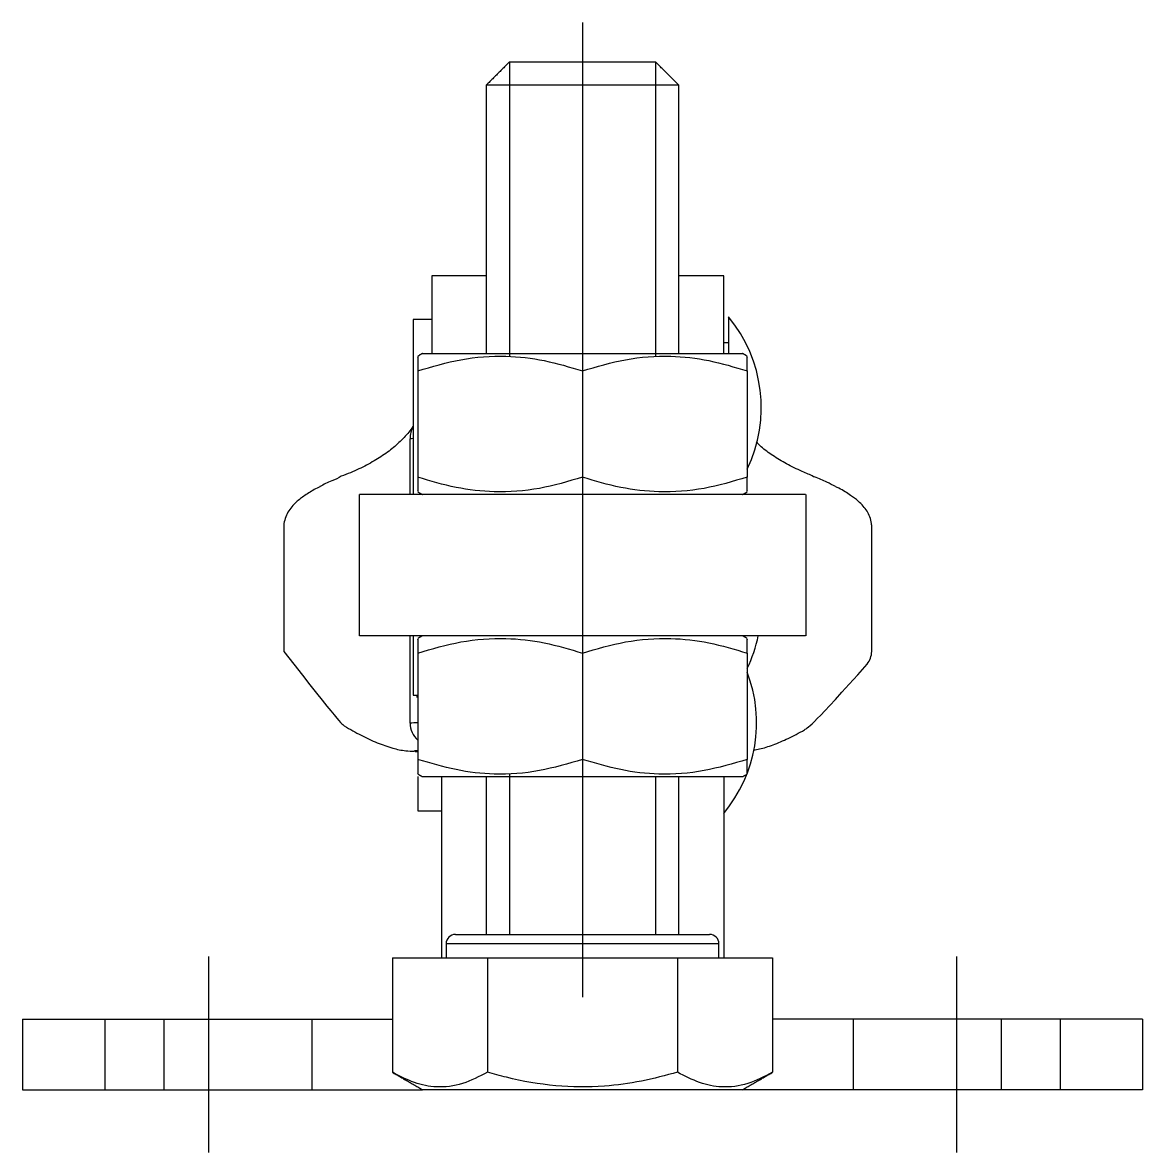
# Model space of a CAD drawing. Header units: millimetres. Extents: x 8 to 141, y 9 to 137.
# Drawn here: x 12.93 to 36.73, y 46.67 to 70.68 of the extents above; entities that cross this region are included whole.
import ezdxf

# ---------------------------------------------------------------- set-up
doc = ezdxf.new("R2010")
doc.units = ezdxf.units.MM
doc.linetypes.add('CENTER', pattern=[50.8, 31.75, -6.35, 6.35, -6.35])
doc.linetypes.add('DASHED', pattern=[19.05, 12.7, -6.35])
doc.layers.add('CENTER', color=1, linetype='CENTER')

msp = doc.modelspace()

# ---------------------------------------------------------------- linework, layer by layer
at = {"color": 3, "linetype": 'Continuous'}
for p, q in [((23.282, 69.849), (23.282, 63.587)), ((26.382, 69.849), (26.382, 63.587)), ((23.282, 54.711), (23.282, 51.299)), ((26.382, 54.649), (26.382, 51.299))]:
    msp.add_line(p, q, dxfattribs=at)
at = {"color": 7, "linetype": 'Continuous'}
for p, q in [((23.282, 69.849), (26.382, 69.849)), ((26.882, 69.349), (22.782, 69.349)), ((21.632, 65.299), (21.632, 63.649)), ((27.832, 63.649), (27.832, 65.299)), ((21.232, 64.374), (21.232, 60.649)), ((27.932, 64.425), (27.932, 63.649)), ((27.832, 63.874), (27.832, 64.204)), ((21.432, 63.649), (28.232, 63.649)), ((21.332, 63.278), (21.332, 61.019)), ((24.832, 63.278), (24.832, 61.019)), ((28.332, 63.278), (28.332, 61.019)), ((21.166, 60.649), (21.166, 61.837)), ((28.297, 60.687), (28.297, 60.649)), ((21.166, 55.793), (21.166, 57.649)), ((21.232, 57.64), (21.232, 56.388)), ((18.482, 57.343), (18.483, 57.312)), ((21.332, 57.278), (21.332, 55.019)), ((24.832, 57.278), (24.832, 55.019)), ((28.332, 57.278), (28.332, 55.019)), ((30.981, 57.312), (30.982, 57.343)), ((21.31, 56.388), (21.31, 56.339)), ((21.332, 54.656), (21.332, 53.924)), ((28.232, 54.649), (21.432, 54.649)), ((21.832, 54.649), (21.832, 50.799)), ((27.832, 54.649), (27.832, 50.799)), ((21.832, 53.924), (21.832, 52.935)), ((27.832, 53.873), (27.832, 52.935)), ((22.132, 51.299), (27.532, 51.299)), ((27.732, 51.099), (21.932, 51.099)), ((20.79, 50.799), (20.79, 48.369)), ((20.79, 50.799), (22.811, 50.799)), ((22.811, 50.799), (22.811, 48.369)), ((22.811, 50.799), (26.852, 50.799)), ((26.852, 50.799), (26.852, 48.369)), ((26.852, 50.799), (28.873, 50.799)), ((28.873, 50.799), (28.873, 48.369)), ((12.932, 49.499), (12.932, 47.999)), ((12.932, 49.499), (15.932, 49.499)), ((15.932, 49.499), (15.932, 47.999)), ((15.932, 49.499), (20.79, 49.499)), ((33.732, 49.499), (28.873, 49.499)), ((30.582, 49.499), (30.582, 48.749)), ((33.732, 49.499), (33.732, 47.999)), ((36.732, 49.499), (33.732, 49.499)), ((34.982, 49.499), (34.982, 48.749)), ((36.732, 49.499), (36.732, 47.999)), ((30.582, 48.303), (30.582, 47.999)), ((34.982, 48.303), (34.982, 47.999)), ((12.932, 47.999), (15.932, 47.999)), ((15.932, 47.999), (21.432, 47.999)), ((28.232, 47.999), (21.432, 47.999)), ((33.732, 47.999), (28.232, 47.999)), ((36.732, 47.999), (33.732, 47.999))]:
    msp.add_line(p, q, dxfattribs=at)
at = {"color": 3, "linetype": 'DASHED'}
for p, q in [((14.682, 49.499), (14.682, 47.999)), ((19.082, 49.499), (19.082, 47.999)), ((30.582, 49.499), (30.582, 47.999)), ((34.982, 49.499), (34.982, 47.999))]:
    msp.add_line(p, q, dxfattribs=at)
at = {"color": 7, "linetype": 'Continuous'}
for centre, radius, start, end in [((25.632, 62.499), 3, 334.1581, 39.9445), ((21.632, 61.856), 0.466, 149.1223, 182.3019), ((21.262, 57.148), 4.69, 90.3721, 91.1746), ((25.632, 58.263), 3, 334.1581, 348.1868), ((30.482, 57.343), 0.5, 323.62, 356.4436), ((25.532, 55.799), 3, 320.0555, 21.0395), ((21.341, 45.462), 10.332, 90.0498, 90.9686), ((21.674, 55.802), 0.508, 181.0079, 227.6638), ((22.132, 51.099), 0.2, 90, 180), ((27.532, 51.099), 0.2, 0, 90)]:
    msp.add_arc(centre, radius, start, end, dxfattribs=at)
for points in [[(23.282, 69.849), (22.782, 69.349)], [(26.882, 69.349), (26.382, 69.849)], [(22.782, 69.349), (22.782, 63.649)], [(26.882, 63.649), (26.882, 69.349)], [(22.782, 65.299), (21.632, 65.299)], [(27.832, 65.299), (26.882, 65.299)], [(21.632, 64.374), (21.232, 64.374)], [(21.432, 63.649), (21.332, 63.591)], [(27.932, 63.874), (27.832, 63.874)], [(28.332, 63.591), (28.232, 63.649)], [(20.082, 60.653), (20.082, 57.646)], [(21.332, 60.707), (21.432, 60.649)], [(28.232, 60.649), (28.332, 60.707)], [(29.582, 57.645), (29.582, 60.652)], [(18.482, 59.947), (18.482, 57.344)], [(30.982, 57.344), (30.982, 59.947)], [(21.432, 57.649), (21.332, 57.591)], [(28.332, 57.591), (28.232, 57.649)], [(18.482, 57.343), (18.484, 57.344)], [(30.98, 57.344), (30.982, 57.343)], [(21.232, 56.388), (21.332, 56.388)], [(21.332, 56.365), (21.31, 56.339)], [(21.276, 55.2), (21.264, 55.2)], [(21.332, 55.201), (21.276, 55.2)], [(21.276, 55.188), (21.332, 55.188)], [(21.332, 54.707), (21.432, 54.649)], [(22.782, 54.649), (22.782, 51.299)], [(26.882, 51.299), (26.882, 54.649)], [(28.232, 54.649), (28.332, 54.707)], [(21.332, 53.924), (21.832, 53.924)], [(21.932, 51.099), (21.932, 50.799)], [(27.732, 50.799), (27.732, 51.099)], [(20.79, 48.369), (21.432, 47.999)], [(28.232, 47.999), (28.873, 48.369)]]:
    msp.add_open_spline(points, degree=1, dxfattribs=at)
for points, knots in [([(21.332, 63.278), (21.635, 63.369), (22.25, 63.551), (23.159, 63.618), (24.029, 63.52), (24.563, 63.359), (24.832, 63.278)], [0, 0, 0, 0, 0.264593, 0.534922, 0.76533, 1, 1, 1, 1]), ([(21.332, 63.568), (21.332, 63.574), (21.332, 63.589), (21.332, 63.479), (21.332, 63.345), (21.332, 63.278)], [0, 0, 0, 0, 0.223312, 0.609397, 1, 1, 1, 1]), ([(24.832, 63.278), (25.135, 63.369), (25.75, 63.551), (26.659, 63.618), (27.529, 63.52), (28.063, 63.359), (28.332, 63.278)], [0, 0, 0, 0, 0.264593, 0.534922, 0.76533, 1, 1, 1, 1]), ([(28.332, 63.278), (28.332, 63.345), (28.332, 63.478), (28.332, 63.588), (28.332, 63.574), (28.332, 63.569)], [0, 0, 0, 0, 0.38644, 0.77667, 1, 1, 1, 1]), ([(21.232, 62.106), (21.229, 62.101), (21.181, 62.015), (21.047, 61.863), (20.825, 61.649), (20.559, 61.454), (20.252, 61.276), (19.968, 61.137), (19.769, 61.062), (19.703, 61.037)], [0.0071759, 0.0071759, 0.0071759, 0.0071759, 0.0168941, 0.2094083, 0.3942897, 0.571687, 0.7442405, 0.9142161, 1, 1, 1, 1]), ([(29.74, 61.029), (29.673, 61.07), (29.457, 61.154), (29.163, 61.301), (28.871, 61.477), (28.659, 61.632), (28.559, 61.731), (28.525, 61.765)], [0, 0, 0, 0, 0.161129, 0.398981, 0.63753, 0.878077, 1, 1, 1, 1]), ([(19.703, 61.037), (19.651, 60.999), (19.476, 60.93), (19.324, 60.863), (19.251, 60.82), (19.25, 60.819)], [0, 0, 0, 0, 0.424185, 0.98739, 1, 1, 1, 1]), ([(24.832, 61.019), (24.528, 60.929), (23.914, 60.746), (23.004, 60.68), (22.134, 60.778), (21.601, 60.938), (21.332, 61.019)], [0, 0, 0, 0, 0.264593, 0.534922, 0.76533, 1, 1, 1, 1]), ([(21.332, 61.019), (21.332, 60.953), (21.332, 60.819), (21.332, 60.707), (21.332, 60.723), (21.332, 60.728)], [0, 0, 0, 0, 0.387047, 0.777906, 1, 1, 1, 1]), ([(28.332, 61.019), (28.028, 60.929), (27.414, 60.746), (26.504, 60.68), (25.634, 60.778), (25.101, 60.938), (24.832, 61.019)], [0, 0, 0, 0, 0.264593, 0.534922, 0.76533, 1, 1, 1, 1]), ([(28.332, 60.729), (28.332, 60.724), (28.332, 60.709), (28.332, 60.818), (28.332, 60.952), (28.332, 61.019)], [0, 0, 0, 0, 0.222076, 0.608767, 1, 1, 1, 1]), ([(30.211, 60.819), (30.15, 60.85), (30.015, 60.919), (29.855, 60.987), (29.746, 61.027), (29.74, 61.029)], [0, 0, 0, 0, 0.43467, 0.970966, 1, 1, 1, 1]), ([(19.25, 60.817), (19.209, 60.796), (19.078, 60.729), (18.907, 60.619), (18.747, 60.494), (18.634, 60.37), (18.554, 60.252), (18.502, 60.116), (18.475, 60.006), (18.483, 59.946), (18.484, 59.94)], [0, 0, 0, 0, 0.105156, 0.3375, 0.556222, 0.68857, 0.800404, 0.898728, 0.99008, 1, 1, 1, 1]), ([(30.982, 59.947), (30.977, 59.977), (30.979, 60.061), (30.94, 60.182), (30.878, 60.304), (30.793, 60.413), (30.681, 60.523), (30.515, 60.647), (30.359, 60.745), (30.236, 60.806), (30.215, 60.817)], [0, 0, 0, 0, 0.049735, 0.14301, 0.24212, 0.356017, 0.498002, 0.689937, 0.945642, 1, 1, 1, 1]), ([(24.832, 60.649), (24.615, 60.649), (24.181, 60.649), (23.542, 60.649), (22.928, 60.649), (22.349, 60.649), (21.817, 60.649), (21.341, 60.649), (20.93, 60.649), (20.594, 60.649), (20.335, 60.649), (20.165, 60.649), (20.083, 60.649), (20.09, 60.649), (20.093, 60.649)], [0, 0, 0, 0, 0.087236, 0.174472, 0.261708, 0.348944, 0.43618, 0.523416, 0.610652, 0.697887, 0.785123, 0.872359, 0.959595, 1, 1, 1, 1]), ([(29.571, 60.649), (29.573, 60.649), (29.581, 60.649), (29.498, 60.649), (29.329, 60.649), (29.07, 60.649), (28.733, 60.649), (28.323, 60.649), (27.847, 60.649), (27.315, 60.649), (26.736, 60.649), (26.121, 60.649), (25.483, 60.649), (25.049, 60.649), (24.832, 60.649)], [0, 0, 0, 0, 0.040405, 0.127641, 0.214877, 0.302113, 0.389348, 0.476584, 0.56382, 0.651056, 0.738292, 0.825528, 0.912764, 1, 1, 1, 1]), ([(24.832, 57.649), (24.615, 57.649), (24.181, 57.649), (23.542, 57.649), (22.928, 57.649), (22.349, 57.649), (21.817, 57.649), (21.341, 57.649), (20.93, 57.649), (20.594, 57.649), (20.335, 57.649), (20.165, 57.649), (20.083, 57.649), (20.09, 57.649), (20.093, 57.649)], [0, 0, 0, 0, 0.087236, 0.174472, 0.261708, 0.348944, 0.43618, 0.523416, 0.610652, 0.697887, 0.785123, 0.872359, 0.959595, 1, 1, 1, 1]), ([(29.571, 57.649), (29.573, 57.649), (29.581, 57.649), (29.498, 57.649), (29.329, 57.649), (29.07, 57.649), (28.733, 57.649), (28.323, 57.649), (27.847, 57.649), (27.315, 57.649), (26.736, 57.649), (26.121, 57.649), (25.483, 57.649), (25.049, 57.649), (24.832, 57.649)], [0, 0, 0, 0, 0.040405, 0.127641, 0.214877, 0.302113, 0.389348, 0.476584, 0.56382, 0.651056, 0.738292, 0.825528, 0.912764, 1, 1, 1, 1]), ([(21.332, 57.278), (21.635, 57.369), (22.25, 57.551), (23.159, 57.618), (24.029, 57.52), (24.563, 57.359), (24.832, 57.278)], [0, 0, 0, 0, 0.264593, 0.534922, 0.76533, 1, 1, 1, 1]), ([(21.332, 57.568), (21.332, 57.574), (21.332, 57.589), (21.332, 57.479), (21.332, 57.345), (21.332, 57.278)], [0, 0, 0, 0, 0.223312, 0.609397, 1, 1, 1, 1]), ([(24.832, 57.278), (25.135, 57.369), (25.75, 57.551), (26.659, 57.618), (27.529, 57.52), (28.063, 57.359), (28.332, 57.278)], [0, 0, 0, 0, 0.264593, 0.534922, 0.76533, 1, 1, 1, 1]), ([(28.332, 57.278), (28.332, 57.345), (28.332, 57.478), (28.332, 57.588), (28.332, 57.574), (28.332, 57.569)], [0, 0, 0, 0, 0.38644, 0.77667, 1, 1, 1, 1]), ([(18.483, 57.312), (19.674, 55.794), (19.848, 55.681), (20.128, 55.528), (20.47, 55.366), (20.782, 55.259), (21.045, 55.199), (21.2, 55.196), (21.263, 55.195)], [0, 0, 0, 0, 0.079017, 0.28559, 0.492494, 0.701493, 0.878571, 1, 1, 1, 1]), ([(28.471, 55.221), (28.512, 55.227), (28.647, 55.248), (28.888, 55.327), (29.205, 55.462), (29.521, 55.627), (29.74, 55.764), (30.884, 57.046)], [0, 0, 0, 0, 0.094878, 0.317589, 0.55712, 0.803857, 1, 1, 1, 1]), ([(24.832, 55.019), (24.528, 54.929), (23.914, 54.746), (23.004, 54.68), (22.134, 54.778), (21.601, 54.938), (21.332, 55.019)], [0, 0, 0, 0, 0.264593, 0.534922, 0.76533, 1, 1, 1, 1]), ([(21.332, 55.019), (21.332, 54.953), (21.332, 54.819), (21.332, 54.709), (21.332, 54.723), (21.332, 54.728)], [0, 0, 0, 0, 0.387047, 0.777906, 1, 1, 1, 1]), ([(28.332, 55.019), (28.028, 54.929), (27.414, 54.746), (26.504, 54.68), (25.634, 54.778), (25.101, 54.938), (24.832, 55.019)], [0, 0, 0, 0, 0.264593, 0.534922, 0.76533, 1, 1, 1, 1]), ([(28.332, 54.729), (28.332, 54.724), (28.332, 54.709), (28.332, 54.818), (28.332, 54.952), (28.332, 55.019)], [0, 0, 0, 0, 0.222076, 0.608767, 1, 1, 1, 1]), ([(22.811, 48.369), (22.636, 48.279), (22.281, 48.096), (21.756, 48.03), (21.253, 48.128), (20.946, 48.288), (20.79, 48.369)], [0, 0, 0, 0, 0.264592, 0.534922, 0.76533, 1, 1, 1, 1]), ([(26.852, 48.369), (26.598, 48.302), (26.087, 48.166), (25.219, 48.047), (24.25, 48.055), (23.421, 48.201), (22.946, 48.332), (22.811, 48.369)], [0, 0, 0, 0, 0.192482, 0.386834, 0.63893, 0.897837, 1, 1, 1, 1]), ([(28.873, 48.369), (28.698, 48.279), (28.343, 48.096), (27.818, 48.03), (27.316, 48.128), (27.008, 48.288), (26.852, 48.369)], [0, 0, 0, 0, 0.264593, 0.534922, 0.76533, 1, 1, 1, 1])]:
    msp.add_open_spline(points, degree=3, knots=knots, dxfattribs=at)
at = {"layer": 'CENTER', "color": 1, "linetype": 'CENTER'}
for p, q in [((24.832, 70.682), (24.832, 49.965)), ((16.882, 50.832), (16.882, 46.665)), ((32.782, 50.832), (32.782, 46.665))]:
    msp.add_line(p, q, dxfattribs=at)

doc.saveas('drawing.dxf')
